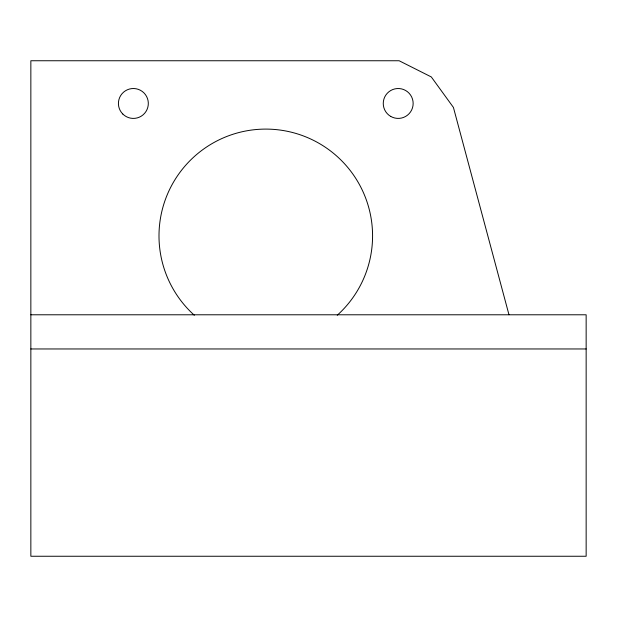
<?xml version="1.0" encoding="UTF-8"?>
<svg xmlns="http://www.w3.org/2000/svg" width="617" height="617" viewBox="0 0 617 617"><rect width="100%" height="100%" fill="white"/><g stroke="black" fill="none" stroke-linecap="round" stroke-linejoin="round"><path stroke-width="0.93" d="M30.85 314.786L586.15 314.786L586.15 556.249L30.85 556.249L30.85 60.751L399.137 60.751L431.314 76.948L453.426 107.435L508.963 314.709M30.85 348.96L586.15 348.96M194.324 315.241A106.787 106.787 0 0 1 188.972 161.7A106.787 106.787 0 0 1 342.597 161.7A106.787 106.787 0 0 1 337.244 315.241M390.731 116.412A14.947 14.947 0 0 0 413.151 103.463A14.947 14.947 0 0 0 390.731 90.522A14.947 14.947 0 0 0 390.731 116.412M122.798 114.037A14.947 14.947 0 0 0 147.81 107.335A14.947 14.947 0 0 0 129.501 89.025A14.947 14.947 0 0 0 122.798 114.037"/></g></svg>
